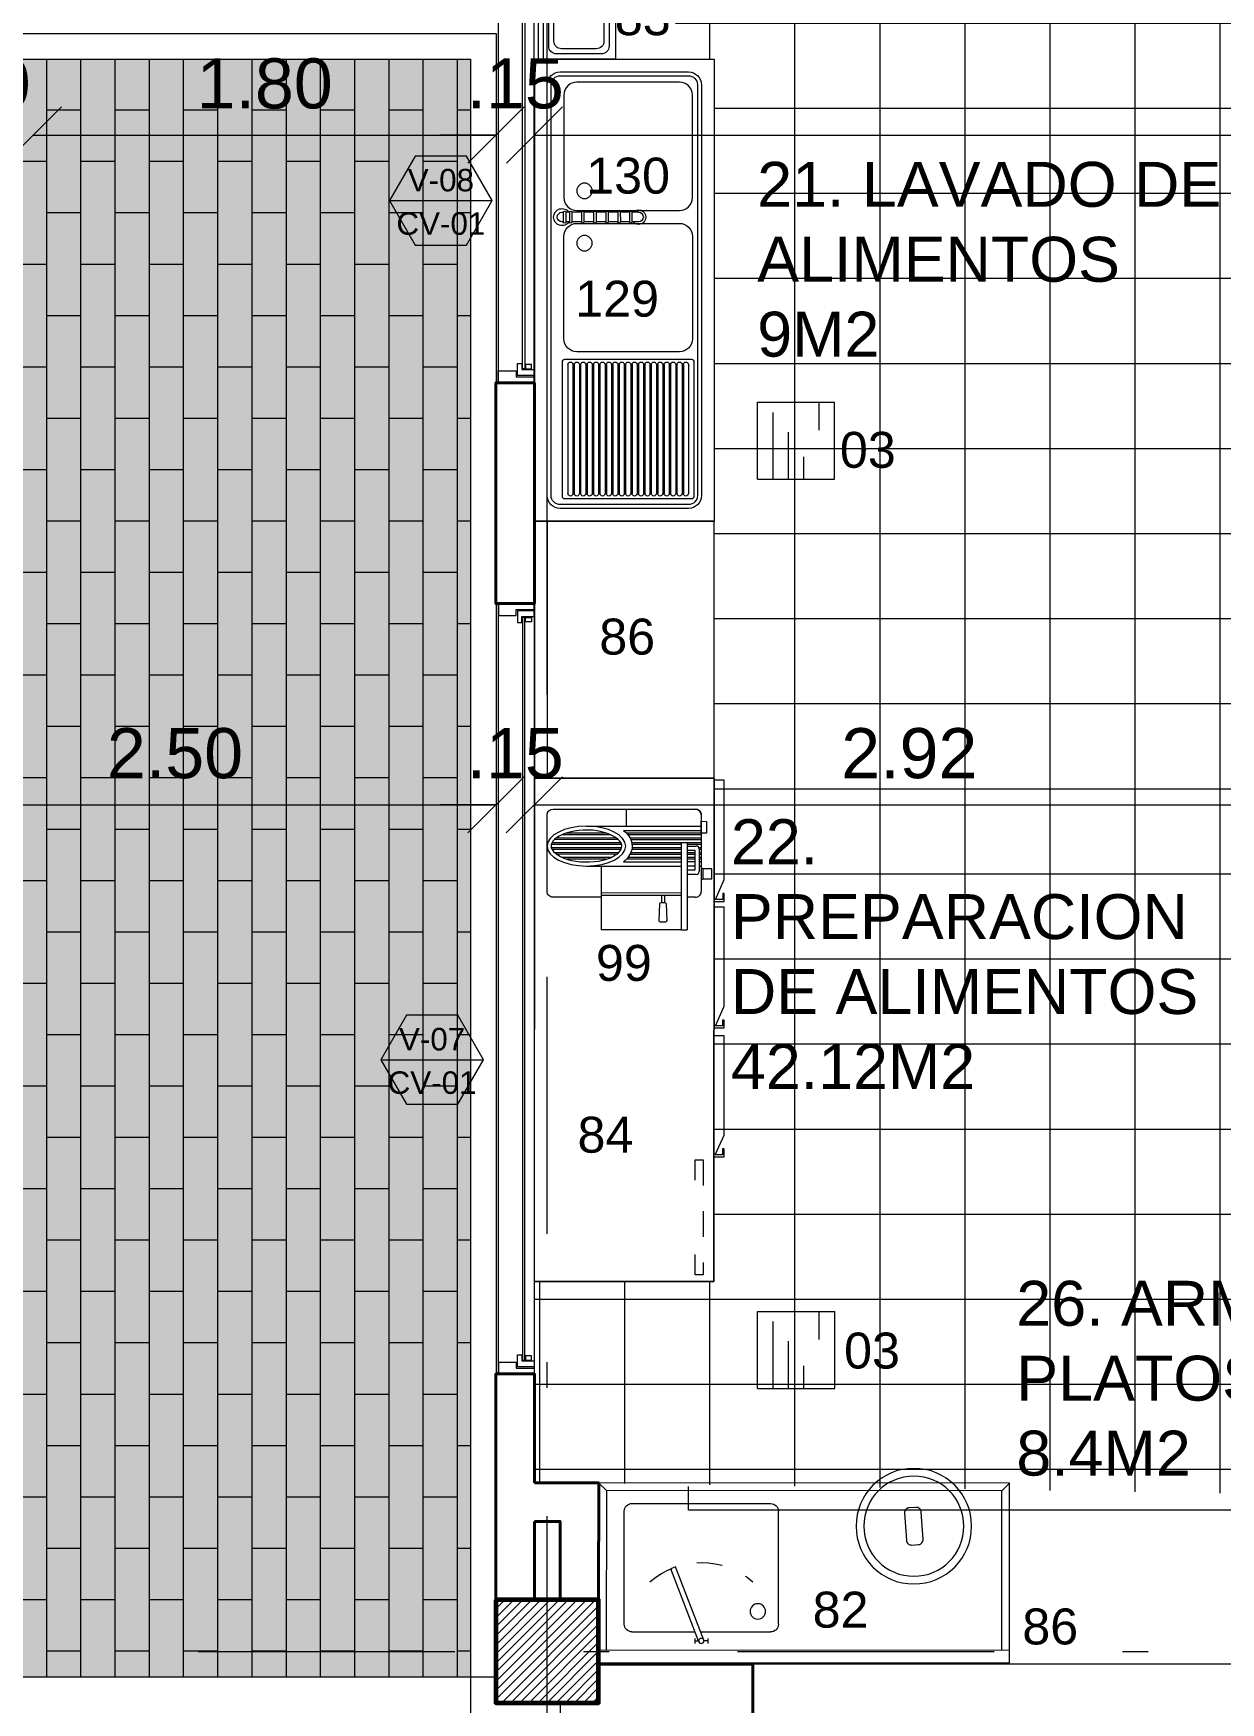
# Model space of a CAD drawing. Header units: inches. Extents: x 99003 to 99155, y 101852 to 101926.
# Drawn here: x 99043.39 to 99048.01, y 101903.2 to 101909.7 of the extents above; entities that cross this region are included whole.
import ezdxf
from ezdxf.enums import TextEntityAlignment as Align

# ---------------------------------------------------------------- set-up
doc = ezdxf.new("R2010")
doc.units = ezdxf.units.IN
doc.header["$MEASUREMENT"] = 0
for name, pattern in [('CENTRO', [2, 1.25, -0.25, 0.25, -0.25]), ('DASHDOTX2', [2, 1, -0.5, 0, -0.5]), ('TRAZOS2', [9.525, 6.35, -3.175])]:
    doc.linetypes.add(name, pattern=pattern)
for name, color, linetype, lineweight in [('A_CARP-MAD', 46, 'Continuous', 18), ('A_CARP-MET', 126, 'Continuous', 18), ('A_COLS', 1, 'Continuous', 60), ('A_EJES', 75, 'DASHDOTX2', 5), ('A_MUEB-FIJO', 3, 'Continuous', 15), ('A_MURO', 7, 'Continuous', 40), ('A_PISO-ACHU', 251, 'Continuous', 0), ('A_PISO-GRAN', 250, 'Continuous', 0), ('A_TEXT', 154, 'Continuous', 0), ('A_TEXT-DIM', 54, 'Continuous', 13), ('A_TEXT-IDEN', 5, 'Continuous', 18), ('A_TEXT-NOTA', 53, 'Continuous', 20), ('A_VENT', 124, 'Continuous', 18), ('MOBILIARIO', 3, 'Continuous', 15)]:
    doc.layers.add(name, color=color, linetype=linetype, lineweight=lineweight)
doc.styles.add('ARIAL', font='arial.ttf')
doc.styles.add('DIM', font='arial.ttf')
doc.dimstyles.new('BAN_REP_1-125', dxfattribs={"dimtxt": 0.195, "dimasz": 0.2188, "dimexe": 0.15, "dimexo": 0.03, "dimgap": 0.1, "dimtad": 1, "dimzin": 4, "dimdsep": 46, "dimtxsty": 'ARIAL', "dimblk": 'OBLIQUE', "dimcen": 0.1, "dimse1": 1, "dimse2": 1, "dimclrd": 256, "dimclre": 256, "dimclrt": 256, "dimadec": 0, "dimazin": 0, "dimtfac": 1, "dimtix": 1, "dimtofl": 0, "dimtmove": 1, "dimatfit": 3, "dimldrblk": 'OPEN90', "dimfxl": 1, "dimtolj": 1, "dimtzin": 0, "dimlwd": -1, "dimlwe": -1, "dimarcsym": 0})
pattern_1 = [(0, (-220151.213, -160519.341), (7e-15, 19.05), []), (0, (-220144.863, -160525.691), (7e-15, 19.05), [])]

# ---------------------------------------------------------------- blocks, each defined once
blk = doc.blocks.new('FN-187-21-D')
at = {"color": 0, "linetype": 'ByBlock'}
for p, q in [((0, -1800), (0, 0)), ((700, 0), (0, 0)), ((700, -1800), (700, 0)), ((0, -1800), (700, -1800))]:
    blk.add_line(p, q, dxfattribs=at)
at = {"color": 8, "linetype": 'ByBlock'}
for p, q in [((130, -610), (130, -108.5)), ((150, -610), (150, -108.5)), ((155, -610), (155, -108.5)), ((175, -610), (175, -108.5)), ((180, -610), (180, -108.5)), ((200, -610), (200, -108.5)), ((205, -610), (205, -108.5)), ((225, -610), (225, -108.5)), ((230, -610), (230, -108.5)), ((250, -610), (250, -108.5)), ((255, -610), (255, -108.5)), ((275, -610), (275, -108.5)), ((280, -610), (280, -108.5)), ((300, -610), (300, -108.5)), ((305, -610), (305, -108.5)), ((325, -610), (325, -108.5)), ((330, -610), (330, -108.5)), ((350, -610), (350, -108.5)), ((355, -610), (355, -108.5)), ((375, -610), (375, -108.5)), ((380, -610), (380, -108.5)), ((400, -610), (400, -108.5)), ((405, -610), (405, -108.5)), ((425, -610), (425, -108.5)), ((430, -610), (430, -108.5)), ((450, -610), (450, -108.5)), ((455, -610), (455, -108.5)), ((475, -610), (475, -108.5)), ((480, -610), (480, -108.5)), ((500, -610), (500, -108.5)), ((505, -610), (505, -108.5)), ((525, -610), (525, -108.5)), ((530, -610), (530, -108.5)), ((550, -610), (550, -108.5)), ((555, -610), (555, -108.5)), ((575, -610), (575, -108.5)), ((580, -610), (580, -108.5)), ((600, -610), (600, -108.5))]:
    blk.add_line(p, q, dxfattribs=at)
at = {"color": 4, "linetype": 'ByBlock'}
for points in [[(650, -1700), (650, -100, 0.414214), (600, -50), (100, -50, 0.414214), (50, -100), (50, -1700, 0.414214), (100, -1750), (600, -1750, 0.414214)], [(107.5, -98.5, -0.414214), (117.5, -88.5), (612.5, -88.5, -0.414214), (622.5, -98.5), (622.5, -620, -0.414214), (612.5, -630), (117.5, -630, -0.414214), (107.5, -620)]]:
    blk.add_lwpolyline(points, format="xyb", close=True, dxfattribs=at)
at = {"color": 8, "linetype": 'ByBlock'}
blk.add_lwpolyline([(635, -1700), (635, -100, 0.414214), (600, -65), (100, -65, 0.414214), (65, -100), (65, -1700, 0.414214), (100, -1735), (600, -1735, 0.414214)], format="xyb", close=True, dxfattribs=at)
at = {"color": 2, "linetype": 'ByBlock'}
for points in [[(115, -1110, 0.414214), (165, -1160), (565, -1160, 0.414214), (615, -1110), (615, -710, 0.414214), (565, -660), (165, -660, 0.414214), (115, -710)], [(115, -1260, -0.414214), (165, -1210), (565, -1210, -0.414214), (615, -1260), (615, -1660, -0.414214), (565, -1710), (165, -1710, -0.414214), (115, -1660)]]:
    blk.add_lwpolyline(points, format="xyb", close=True, dxfattribs=at)
for centre in [(195, -1083), (195, -1287)]:
    blk.add_circle(centre, 30, dxfattribs=at)
at = {"color": 8, "linetype": 'ByBlock'}
for centre, start, end in [((140, -108.5), 0, 180), ((165, -108.5), 0, 180), ((190, -108.5), 0, 180), ((215, -108.5), 0, 180), ((240, -108.5), 0, 180), ((265, -108.5), 0, 180), ((290, -108.5), 0, 180), ((315, -108.5), 0, 180), ((340, -108.5), 0, 180), ((365, -108.5), 0, 180), ((390, -108.5), 0, 180), ((415, -108.5), 0, 180), ((440, -108.5), 0, 180), ((465, -108.5), 0, 180), ((490, -108.5), 0, 180), ((515, -108.5), 0, 180), ((540, -108.5), 0, 180), ((565, -108.5), 0, 180), ((590, -108.5), 0, 180), ((140, -610), 180, 0), ((165, -610), 180, 0), ((190, -610), 180, 0), ((215, -610), 180, 0), ((240, -610), 180, 0), ((265, -610), 180, 0), ((290, -610), 180, 0), ((315, -610), 180, 0), ((340, -610), 180, 0), ((365, -610), 180, 0), ((390, -610), 180, 0), ((415, -610), 180, 0), ((440, -610), 180, 0), ((465, -610), 180, 0), ((490, -610), 180, 0), ((515, -610), 180, 0), ((540, -610), 180, 0), ((565, -610), 180, 0), ((590, -610), 180, 0)]:
    blk.add_arc(centre, 10, start, end, dxfattribs=at)
blk = doc.blocks.new('GC-300')
at = {"linetype": 'ByBlock'}
h = blk.add_hatch(dxfattribs=at)
h.set_pattern_fill('ANSI32', color=9, scale=2, angle=315, style=0)
h.set_pattern_definition(pattern_1)
edge = h.paths.add_edge_path()
edge.add_spline(control_points=[(2.1, -204.7), (-1.4, -201.9), (-4.7, -198.9), (-21.6, -181.6), (-30.9, -163.2), (-30.9, -143.8), (-30.9, -119.9), (-17.2, -98.3), (2.1, -82.8)], knot_values=[5.719445, 5.719445, 5.719445, 5.719445, 5.8219, 5.8219, 6.283061, 6.283061, 6.283061, 6.846801, 6.846801, 6.846801, 6.846801], degree=3, periodic=0)
edge.add_line((2.1, -82.8), (-300, -82.8))
edge.add_line((-300, -82.8), (-300, -93.1))
edge.add_line((-300, -93.1), (-300, -204.7))
edge.add_line((-300, -204.7), (-292.2, -204.7))
edge.add_line((-292.2, -204.7), (-292.2, -154.5))
edge.add_ellipse((-280.5, -154.5), major_axis=(11.7, 0), ratio=0.94368, start_angle=90, end_angle=180, ccw=False)
edge.add_line((-280.5, -143.4), (-245.3, -143.4))
edge.add_line((-245.3, -143.4), (-245.3, -130.4))
edge.add_line((-245.3, -130.4), (-221.9, -130.4))
edge.add_line((-221.9, -130.4), (-221.9, -204.7))
edge.add_line((-221.9, -204.7), (2.1, -204.7))
h.paths.add_polyline_path([(-245.3, -160), (-274.7, -160), (-274.7, -204.7), (-245.3, -204.7)], flags=17)
h = blk.add_hatch(dxfattribs=at)
h.set_pattern_fill('ANSI32', color=9, scale=2, angle=315, style=0)
h.set_pattern_definition(pattern_1)
edge = h.paths.add_edge_path()
edge.add_spline(control_points=[(9.1, -143.8), (9.1, -151.4), (13.1, -160.6), (32.3, -178.6), (48.1, -187.7), (107.1, -207.5), (161.4, -209.1), (249.4, -190.6), (278.2, -167.1), (289.5, -135.9), (276.1, -114.5), (205.8, -83.6), (151.5, -77.3), (58.5, -91.4), (22.7, -112.4), (10.2, -134.8), (9.1, -139.6), (9.1, -143.8)], knot_values=[0, 0, 0, 0, 0.493874, 0.493874, 0.987749, 0.987749, 1.98481, 1.98481, 2.992121, 2.992121, 3.999432, 3.999432, 5.006743, 5.006743, 6.014054, 6.014054, 6.283185, 6.283185, 6.283185, 6.283185], degree=3, periodic=0)
at = {"color": 0, "linetype": 'ByBlock'}
for p, q in [((276.6, 0), (-276.6, 0)), ((-8.4, -66.2), (-8.4, 0)), ((-300, -22.1), (-300, -320.9)), ((300, -320.9), (300, -22.1)), ((89.7, -221.3), (89.7, -470)), ((-276.6, -343), (-245.3, -343)), ((89.7, -343), (276.6, -343)), ((-221.9, -470), (89.7, -470))]:
    blk.add_line(p, q, dxfattribs=at)
at = {"color": 4, "linetype": 'ByBlock'}
for p, q in [((147.1, -66.2), (-300, -66.2)), ((2.1, -82.8), (-300, -82.8)), ((-292.2, -154.5), (-292.2, -243)), ((-245.3, -143.4), (-280.5, -143.4)), ((-245.3, -160), (-274.7, -160)), ((-274.7, -160), (-274.7, -237.5)), ((-245.3, -130.4), (-221.9, -130.4)), ((-245.3, -130.4), (-245.3, -470)), ((-221.9, -130.4), (-221.9, -470)), ((-340.7, -231.6), (-308.2, -231.6)), ((-308.2, -231.6), (-300, -228.1)), ((-308.2, -271.8), (-308.2, -231.6)), ((-300, -204.7), (-292.2, -204.7)), ((-300, -221.3), (-292.2, -221.3)), ((-300, -228.1), (-300, -275.4)), ((-280.5, -254.1), (-245.3, -254.1)), ((-274.7, -204.7), (-245.3, -204.7)), ((-274.7, -221.3), (-245.3, -221.3)), ((-274.7, -237.5), (-245.3, -237.5)), ((2.1, -204.7), (-221.9, -204.7)), ((147.1, -221.3), (-221.9, -221.3)), ((-340.7, -271.8), (-308.2, -271.8)), ((-308.2, -271.8), (-300, -275.4)), ((-221.9, -326.3), (89.7, -326.3)), ((-221.9, -336.3), (89.7, -336.3)), ((-156.8, -336.3), (-156.8, -362.8)), ((-145.1, -336.3), (-145.1, -362.8)), ((-221.9, -470), (-245.3, -470))]:
    blk.add_line(p, q, dxfattribs=at)
blk.add_lwpolyline([(-320.1, -93.1), (-300, -93.1), (-300, -47.2), (-320.1, -47.2)], close=True, dxfattribs=at)
blk.add_lwpolyline([(-340.7, -271.8), (-340.7, -231.6)], dxfattribs=at)
blk.add_lwpolyline([(-136.3, -434.1), (-138.9, -367.5, 0.395153), (-143.9, -362.8), (-158, -362.8, 0.395153), (-163, -367.5), (-165.6, -434.1, 0.433534), (-160.6, -439.4), (-141.3, -439.4, 0.433534)], format="xyb", close=True, dxfattribs=at)
at = {"color": 0, "linetype": 'ByBlock', "extrusion": (0, 0, -1)}
for centre, major_axis, start_param, end_param in [((-276.6, -22.1), (-23.4, 0), 0, 1.570796), ((-276.6, -320.9), (23.4, 0), 1.570796, 3.141593)]:
    blk.add_ellipse(centre, major_axis=major_axis, ratio=0.94368, start_param=start_param, end_param=end_param, dxfattribs=at)
at = {"color": 0, "linetype": 'ByBlock'}
for centre, major_axis, start_param, end_param in [((-276.6, -22.1), (23.4, 0), 1.570796, 3.141593), ((276.6, -22.1), (23.4, 0), 0, 1.570796), ((276.6, -320.9), (-23.4, 0), 1.570796, 3.141593)]:
    blk.add_ellipse(centre, major_axis=major_axis, ratio=0.94368, start_param=start_param, end_param=end_param, dxfattribs=at)
at = {"color": 4, "linetype": 'ByBlock'}
blk.add_ellipse((147.1, -143.8), major_axis=(-152.9, 0), ratio=0.506896, dxfattribs=at)
at = {"color": 4, "linetype": 'ByBlock', "extrusion": (0, 0, -1)}
for centre, start_param, end_param in [((-280.5, -154.5), 3.141593, 4.712389), ((-280.5, -243), 1.570796, 3.141593)]:
    blk.add_ellipse(centre, major_axis=(11.7, 0), ratio=0.94368, start_param=start_param, end_param=end_param, dxfattribs=at)
at = {"color": 4, "linetype": 'ByBlock'}
blk.add_open_spline([(2.1, -82.8), (-17.2, -98.3), (-30.9, -119.9), (-30.9, -143.8), (-30.9, -163.2), (-21.6, -181.6), (-4.7, -198.9), (-1.4, -201.9), (2.1, -204.7)], degree=3, knots=[5.719445, 5.719445, 5.719445, 5.719445, 6.283185, 6.283185, 6.283185, 6.744347, 6.744347, 6.846801, 6.846801, 6.846801, 6.846801], dxfattribs=at)
at = {"color": 9, "linetype": 'ByBlock'}
blk.add_open_spline([(9.1, -143.8), (9.1, -151.4), (13.1, -160.6), (32.3, -178.6), (48.1, -187.7), (107.1, -207.5), (161.4, -209.1), (249.4, -190.6), (278.2, -167.1), (289.5, -135.9), (276.1, -114.5), (205.8, -83.6), (151.5, -77.3), (58.5, -91.4), (22.7, -112.4), (10.2, -134.8), (9.1, -139.6), (9.1, -143.8)], degree=3, knots=[0, 0, 0, 0, 0.493874, 0.493874, 0.987749, 0.987749, 1.98481, 1.98481, 2.992121, 2.992121, 3.999432, 3.999432, 5.006743, 5.006743, 6.014054, 6.014054, 6.283185, 6.283185, 6.283185, 6.283185], dxfattribs=at)
blk = doc.blocks.new('IM-03-71-D')
at = {"color": 0, "linetype": 'ByBlock'}
for p, q in [((0, 0), (1960, 0)), ((0, 0), (0, -700)), ((1960, -700), (1960, 0)), ((0, -700), (1960, -700))]:
    blk.add_line(p, q, dxfattribs=at)
at = {"color": 4, "linetype": 'TRAZOS2'}
for p, q in [((1564.8, -626.2), (1485.8, -626.2)), ((1485.8, -626.2), (1485.8, -657.8)), ((1933.3, -626.2), (1854.3, -626.2)), ((1933.3, -657.8), (1933.3, -626.2)), ((1485.8, -657.8), (1933.3, -657.8))]:
    blk.add_line(p, q, dxfattribs=at)
at = {"color": 4, "linetype": 'ByBlock'}
for p, q in [((8, -739.5), (8, -700)), ((500.8, -700), (500.8, -739.5)), ((1002.4, -700), (1002.4, -739.5))]:
    blk.add_line(p, q, dxfattribs=at)
for points in [[(479.8, -700), (479.8, -739.5), (449, -739.5), (449, -733.6), (471.9, -733.6), (471.9, -705.1), (395.1, -739.5), (8, -739.5)], [(972.6, -700), (972.6, -739.5), (941.9, -739.5), (941.9, -733.6), (964.7, -733.6), (964.7, -705.1), (887.9, -739.5), (500.8, -739.5)], [(1474.2, -700), (1474.2, -739.5), (1443.5, -739.5), (1443.5, -733.6), (1466.3, -733.6), (1466.3, -705.1), (1389.5, -739.5), (1002.4, -739.5)]]:
    blk.add_lwpolyline(points, dxfattribs=at)
blk = doc.blocks.new('EI-$-7-15')
at = {"color": 0, "linetype": 'ByBlock'}
for p, q in [((0, 0), (1000, 0)), ((0, -700), (0, 0)), ((1000, 0), (1000, -700)), ((1000, -700), (0, -700))]:
    blk.add_line(p, q, dxfattribs=at)
blk = doc.blocks.new('MP-1S-160-7M-I')
at = {"color": 0, "linetype": 'ByBlock'}
for p, q in [((0, -700), (0, 0)), ((0, 0), (1600, 0)), ((1600, 0), (1600, -700)), ((1600, -700), (0, -700))]:
    blk.add_line(p, q, dxfattribs=at)
at = {"color": 2, "linetype": 'ByBlock'}
for p, q in [((0, -50), (1600, -50)), ((130, -120), (375.8, -120)), ((397.2, -120), (670, -120)), ((100, -150), (100, -590)), ((700, -150), (700, -590)), ((130, -620), (670, -620))]:
    blk.add_line(p, q, dxfattribs=at)
at = {"color": 4, "linetype": 'ByBlock'}
for p, q in [((30, -670), (30, -50)), ((1570, -50), (1570, -670)), ((390.7, -81.4), (281, -366)), ((409.3, -88.6), (299.7, -373.2)), ((375.2, -95), (375.2, -75)), ((375.2, -85), (390, -85)), ((424.8, -85), (410, -85)), ((424.8, -95), (424.8, -75)), ((299.7, -373.2), (281, -366)), ((0, -700), (30, -670)), ((1570, -670), (30, -670)), ((1570, -670), (1600, -700))]:
    blk.add_line(p, q, dxfattribs=at)
for centre, radius in [((400, -85), 10), ((620, -200), 30)]:
    blk.add_circle(centre, radius, dxfattribs=at)
at = {"color": 2, "linetype": 'ByBlock'}
for centre, start, end in [((130, -150), 90, 180), ((670, -150), 0, 90), ((130, -590), 180, 270), ((670, -590), 270, 0)]:
    blk.add_arc(centre, 30, start, end, dxfattribs=at)
at = {"color": 4, "linetype": 'CENTRO'}
blk.add_arc((400, -85), 305, 229.02439, 310.97561, dxfattribs=at)
blk = doc.blocks.new('MT-$-7M')
at = {"color": 0, "linetype": 'ByBlock'}
for p, q in [((0, 0), (0, -700)), ((0, 0), (1000, 0)), ((1000, 0), (1000, -700)), ((1000, -700), (0, -700))]:
    blk.add_line(p, q, dxfattribs=at)
at = {"color": 2, "linetype": 'ByBlock'}
blk.add_line((0, -50), (1000, -50), dxfattribs=at)
blk = doc.blocks.new('CUBO')
at = {"color": 0, "linetype": 'ByBlock'}
blk.add_lwpolyline([(-52.6, 32.8), (52.6, 32.8, -0.414214), (72.6, 12.8), (72.6, -12.8, -0.414214), (52.6, -32.8), (-52.6, -32.8, -0.414214), (-72.6, -12.8), (-72.6, 12.8, -0.414214)], format="xyb", close=True, dxfattribs=at)
for radius in [225, 195]:
    blk.add_circle((0, 0), radius, dxfattribs=at)
blk = doc.blocks.new('I-30-30')
at = {"color": 0, "linetype": 'ByBlock'}
for p, q in [((0, 0), (0, -300)), ((0, 0), (300, 0)), ((300, 0), (300, -300)), ((0, -300), (300, -300))]:
    blk.add_line(p, q, dxfattribs=at)
at = {"color": 4, "linetype": 'ByBlock'}
for p, q in [((0, -60), (260, -60)), ((0, -120), (183.7, -120)), ((0, -180), (87.9, -180)), ((190.9, -240), (300, -240))]:
    blk.add_line(p, q, dxfattribs=at)
blk = doc.blocks.new('963-22871')
at = {"color": 0, "linetype": 'ByBlock'}
for p, q in [((0, -300), (0, 0)), ((0, 0), (400, 0)), ((400, 0), (400, -300)), ((400, -300), (0, -300))]:
    blk.add_line(p, q, dxfattribs=at)
at = {"color": 2, "linetype": 'ByBlock'}
blk.add_line((0, -20), (400, -20), dxfattribs=at)
at = {"color": 4, "linetype": 'ByBlock'}
for p, q in [((374.3, -34.3), (291.3, -117.4)), ((385.7, -45.7), (302.6, -128.7)), ((320, -287), (320, -291.6)), ((367.4, -287), (367.4, -291.6))]:
    blk.add_line(p, q, dxfattribs=at)
blk.add_lwpolyline([(380, -57.6), (380, -245.2, -0.414214), (350, -275.2), (50, -275.2, -0.414214), (20, -245.2), (20, -70, -0.414214), (50, -40), (362.4, -40)], format="xyb", dxfattribs=at)
at = {"color": 2, "linetype": 'ByBlock'}
blk.add_lwpolyline([(360, -71.3), (360, -225.2, -0.414214), (330, -255.2), (70, -255.2, -0.414214), (40, -225.2), (40, -90, -0.414214), (70, -60), (348.7, -60)], format="xyb", dxfattribs=at)
at = {"color": 4, "linetype": 'ByBlock'}
for centre, radius, start, end in [((380, -40), 17.6, 252.023, 197.977), ((380, -40), 8, 315, 135), ((297, -123), 8, 135, 315)]:
    blk.add_arc(centre, radius, start, end, dxfattribs=at)
at = {"color": 8, "linetype": 'ByBlock'}
blk.add_arc((297, -123), 9.6, 101.44269, 348.55731, dxfattribs=at)
at = {"color": 4, "linetype": 'ByBlock'}
blk.add_ellipse((343.7, -287), major_axis=(-23.7, 0), ratio=0.323913, start_param=3.141593, end_param=6.283185, dxfattribs=at)
blk.add_ellipse((343.7, -291.6), major_axis=(-23.7, 0), ratio=0.323913, dxfattribs=at)
blk = doc.blocks.new('GF-6634-flat-1')
at = {"color": 3}
for p, q in [((-18.6, -4.9), (-18.3, -9.6)), ((-18.3, -9.6), (19.4, -6.9)), ((-17.6, -19), (20.1, -16.3)), ((-16.6, -33.1), (-17.6, -19)), ((-16.6, -33.1), (21.1, -30.4)), ((-15.9, -42.6), (21.8, -39.9)), ((-13.2, -80.3), (-15.9, -42.6)), ((19.1, -2.2), (19.4, -6.9)), ((21.1, -30.4), (20.1, -16.3)), ((24.5, -77.6), (21.8, -39.9)), ((-13.2, -80.3), (24.5, -77.6)), ((-12.6, -89.7), (25.1, -87)), ((-9.9, -127.4), (-12.6, -89.7)), ((-9.9, -127.4), (27.8, -124.7)), ((27.8, -124.7), (25.1, -87)), ((-9.2, -136.8), (28.5, -134.1)), ((-6.5, -174.5), (-9.2, -136.8)), ((-6.5, -174.5), (31.2, -171.8)), ((-5.8, -183.9), (31.9, -181.2)), ((-3.2, -221.6), (-5.8, -183.9)), ((31.2, -171.8), (28.5, -134.1)), ((34.5, -218.9), (31.9, -181.2)), ((-3.2, -221.6), (34.5, -218.9)), ((-2.5, -231), (35.2, -228.4)), ((0.1, -266.8), (-2.5, -231)), ((37.8, -264.1), (35.2, -228.4)), ((0.1, -266.8), (37.8, -264.1)), ((0.7, -276.2), (38.4, -273.5)), ((2.6, -301.7), (0.7, -276.2)), ((40.3, -299), (38.4, -273.5))]:
    blk.add_line(p, q, dxfattribs=at)
for centre, radius, start, end in [((0.3, -3.5), 33.1, 308.92516, 239.22535), ((0.3, -3.5), 18.9, 4.07525, 184.07525), ((-17.9, -14.3), 4.72, 94.07525, 274.07525), ((-16.2, -37.8), 4.72, 94.07525, 274.07525), ((19.8, -11.6), 4.72, 274.07525, 94.07525), ((21.4, -35.2), 4.72, 274.07525, 94.07525), ((-12.9, -85), 4.72, 94.07525, 274.07525), ((-9.5, -132.1), 4.72, 94.07525, 274.07525), ((24.8, -82.3), 4.72, 274.07525, 94.07525), ((28.2, -129.4), 4.72, 274.07525, 94.07525), ((-6.2, -179.2), 4.72, 94.07525, 274.07525), ((31.5, -176.5), 4.72, 274.07525, 94.07525), ((-2.8, -226.3), 4.72, 94.07525, 274.07525), ((34.9, -223.6), 4.72, 274.07525, 94.07525), ((21.4, -300.4), 28.3, 135.88557, 52.26494), ((0.4, -271.5), 4.72, 94.07525, 274.07525), ((21.4, -300.4), 18.9, 184.07525, 4.07525), ((38.1, -268.8), 4.72, 274.07525, 94.07525)]:
    blk.add_arc(centre, radius, start, end, dxfattribs=at)
blk = doc.blocks.new('_Oblique')
at = {"color": 0, "linetype": 'ByBlock', "lineweight": -2}
blk.add_line((-0.5, -0.5), (0.5, 0.5), dxfattribs=at)
blk = doc.blocks.new('*D182')
at = {"layer": 'A_TEXT-DIM', "transparency": 16777216}
blk.add_line((99043.3908, 101909.3037), (99045.1922, 101909.3037), dxfattribs=at)
at = {"layer": 'DEFPOINTS', "color": 0, "transparency": 16777216}
for p in [(99043.3908, 101909.6994), (99045.1922, 101909.5955), (99045.1922, 101909.3037)]:
    blk.add_point(p, dxfattribs=at)
at = {"layer": 'A_TEXT-DIM', "transparency": 16777216, "xscale": 0.2188, "yscale": 0.2188, "zscale": 0.2188, "rotation": 180}
blk.add_blockref('_Oblique', (99043.3908, 101909.3037), dxfattribs=at)
at = {"layer": 'A_TEXT-DIM', "transparency": 16777216, "xscale": 0.2188, "yscale": 0.2188, "zscale": 0.2188}
blk.add_blockref('_Oblique', (99045.1922, 101909.3037), dxfattribs=at)
at = {"layer": 'A_TEXT-DIM', "transparency": 16777216, "insert": (99044.2915, 101909.5033), "char_height": 0.195, "attachment_point": 5, "style": 'ARIAL'}
blk.add_mtext('\\A1;1.80', dxfattribs=at)
blk = doc.blocks.new('_Open90')
at = {"color": 0, "linetype": 'ByBlock', "lineweight": -2}
for p, q in [((-0.5, 0.5), (0, 0)), ((0, 0), (-1, 0)), ((0, 0), (-0.5, -0.5))]:
    blk.add_line(p, q, dxfattribs=at)
blk = doc.blocks.new('*D183')
at = {"layer": 'A_TEXT-DIM', "transparency": 16777216}
for p, q in [((99045.1922, 101909.3037), (99044.9734, 101909.3037)), ((99045.3422, 101909.3037), (99045.561, 101909.3037))]:
    blk.add_line(p, q, dxfattribs=at)
at = {"layer": 'DEFPOINTS', "color": 0, "transparency": 16777216}
for p in [(99045.1922, 101909.5955), (99045.3422, 101909.5548), (99045.3422, 101909.3037)]:
    blk.add_point(p, dxfattribs=at)
at = {"layer": 'A_TEXT-DIM', "transparency": 16777216, "xscale": 0.2188, "yscale": 0.2188, "zscale": 0.2188}
blk.add_blockref('_Oblique', (99045.1922, 101909.3037), dxfattribs=at)
at = {"layer": 'A_TEXT-DIM', "transparency": 16777216, "xscale": 0.2188, "yscale": 0.2188, "zscale": 0.2188, "rotation": 180}
blk.add_blockref('_Oblique', (99045.3422, 101909.3037), dxfattribs=at)
at = {"layer": 'A_TEXT-DIM', "transparency": 16777216, "insert": (99045.2672, 101909.5033), "char_height": 0.195, "attachment_point": 5, "style": 'ARIAL'}
blk.add_mtext('\\A1;.15', dxfattribs=at)
blk = doc.blocks.new('*D184')
at = {"layer": 'A_TEXT-DIM', "transparency": 16777216}
blk.add_line((99045.3422, 101909.3037), (99051.7922, 101909.3037), dxfattribs=at)
at = {"layer": 'DEFPOINTS', "color": 0, "transparency": 16777216}
for p in [(99045.3422, 101909.5548), (99051.7922, 101909.5244), (99051.7922, 101909.3037)]:
    blk.add_point(p, dxfattribs=at)
at = {"layer": 'A_TEXT-DIM', "transparency": 16777216, "xscale": 0.2188, "yscale": 0.2188, "zscale": 0.2188, "rotation": 180}
blk.add_blockref('_Oblique', (99045.3422, 101909.3037), dxfattribs=at)
at = {"layer": 'A_TEXT-DIM', "transparency": 16777216, "xscale": 0.2188, "yscale": 0.2188, "zscale": 0.2188}
blk.add_blockref('_Oblique', (99051.7922, 101909.3037), dxfattribs=at)
at = {"layer": 'A_TEXT-DIM', "transparency": 16777216, "insert": (99048.5672, 101909.5033), "char_height": 0.195, "attachment_point": 5, "style": 'ARIAL'}
blk.add_mtext('\\A1;6.45', dxfattribs=at)
blk = doc.blocks.new('*D208')
at = {"layer": 'A_TEXT-DIM', "transparency": 16777216}
blk.add_line((99042.6923, 101906.6958), (99045.1922, 101906.6958), dxfattribs=at)
at = {"layer": 'DEFPOINTS', "color": 0, "transparency": 16777216}
for p in [(99045.1922, 101906.6958), (99042.6923, 101906.6429), (99045.1922, 101906.4173)]:
    blk.add_point(p, dxfattribs=at)
at = {"layer": 'A_TEXT-DIM', "transparency": 16777216, "xscale": 0.2188, "yscale": 0.2188, "zscale": 0.2188, "rotation": 180}
blk.add_blockref('_Oblique', (99042.6923, 101906.6958), dxfattribs=at)
at = {"layer": 'A_TEXT-DIM', "transparency": 16777216, "xscale": 0.2188, "yscale": 0.2188, "zscale": 0.2188}
blk.add_blockref('_Oblique', (99045.1922, 101906.6958), dxfattribs=at)
at = {"layer": 'A_TEXT-DIM', "transparency": 16777216, "insert": (99043.9423, 101906.8954), "char_height": 0.195, "attachment_point": 5, "style": 'ARIAL'}
blk.add_mtext('\\A1;2.50', dxfattribs=at)
blk = doc.blocks.new('*D209')
at = {"layer": 'A_TEXT-DIM', "transparency": 16777216}
for p, q in [((99045.1922, 101906.6958), (99044.9734, 101906.6958)), ((99045.3418, 101906.6958), (99045.5606, 101906.6958))]:
    blk.add_line(p, q, dxfattribs=at)
at = {"layer": 'DEFPOINTS', "color": 0, "transparency": 16777216}
for p in [(99045.3418, 101906.6958), (99045.1922, 101906.4173), (99045.3418, 101906.4172)]:
    blk.add_point(p, dxfattribs=at)
at = {"layer": 'A_TEXT-DIM', "transparency": 16777216, "xscale": 0.2188, "yscale": 0.2188, "zscale": 0.2188}
blk.add_blockref('_Oblique', (99045.1922, 101906.6958), dxfattribs=at)
at = {"layer": 'A_TEXT-DIM', "transparency": 16777216, "xscale": 0.2188, "yscale": 0.2188, "zscale": 0.2188, "rotation": 180}
blk.add_blockref('_Oblique', (99045.3418, 101906.6958), dxfattribs=at)
at = {"layer": 'A_TEXT-DIM', "transparency": 16777216, "insert": (99045.267, 101906.8954), "char_height": 0.195, "attachment_point": 5, "style": 'ARIAL'}
blk.add_mtext('\\A1;.15', dxfattribs=at)
blk = doc.blocks.new('*D210')
at = {"layer": 'A_TEXT-DIM', "transparency": 16777216}
blk.add_line((99045.3418, 101906.6958), (99048.2623, 101906.6958), dxfattribs=at)
at = {"layer": 'DEFPOINTS', "color": 0, "transparency": 16777216}
for p in [(99048.2623, 101906.6958), (99048.2623, 101906.4832), (99045.3418, 101906.4172)]:
    blk.add_point(p, dxfattribs=at)
at = {"layer": 'A_TEXT-DIM', "transparency": 16777216, "xscale": 0.2188, "yscale": 0.2188, "zscale": 0.2188, "rotation": 180}
blk.add_blockref('_Oblique', (99045.3418, 101906.6958), dxfattribs=at)
at = {"layer": 'A_TEXT-DIM', "transparency": 16777216, "xscale": 0.2188, "yscale": 0.2188, "zscale": 0.2188}
blk.add_blockref('_Oblique', (99048.2623, 101906.6958), dxfattribs=at)
at = {"layer": 'A_TEXT-DIM', "transparency": 16777216, "insert": (99046.8021, 101906.8954), "char_height": 0.195, "attachment_point": 5, "style": 'ARIAL'}
blk.add_mtext('\\A1;2.92', dxfattribs=at)
blk = doc.blocks.new('*U79')
at = {"layer": 'A_CARP-MAD'}
blk.add_lwpolyline([(0.1397, -0.0466), (0.0701, -0.0466), (0.0701, -0.0232), (0, -0.0232), (0, 0), (0.1397, 0)], dxfattribs=at)
for points in [[(0, -0.0279), (0.0652, -0.0279), (0.0652, -0.0744), (0.0479, -0.0744), (0.0479, -0.0511), (0, -0.0511)], [(0, -0.0279), (0.0652, -0.0279), (0.0652, -0.0744), (0.0479, -0.0744), (0.0479, -0.0511), (0, -0.0511)], [(0.0333, -0.0713), (0.0333, -0.0538), (0.0104, -0.0538), (0.0104, -0.0713)], [(0, -2.9721), (0.0652, -2.9721), (0.0652, -2.9256), (0.0479, -2.9256), (0.0479, -2.9489), (0, -2.9489)], [(0, -2.9768), (0, -3), (0.1397, -3), (0.1397, -2.9534), (0.0701, -2.9534), (0.0701, -2.9768)], [(0.0333, -2.9287), (0.0333, -2.9462), (0.0104, -2.9462), (0.0104, -2.9287)]]:
    blk.add_lwpolyline(points, close=True, dxfattribs=at)
at = {"layer": 'A_CARP-MET'}
blk.add_line((0.1397, -0.0466), (0.1397, 0), dxfattribs=at)
blk.add_lwpolyline([(0.0333, -0.0713), (0.0333, -0.0538), (0.0104, -0.0538), (0.0104, -0.0713)], close=True, dxfattribs=at)
at = {"layer": 'A_VENT'}
for p, q in [((0, -3), (0, 0)), ((0.1397, 0), (0.1397, -3))]:
    blk.add_line(p, q, dxfattribs=at)
blk.add_lwpolyline([(0.0361, -0.0538), (0.0361, -2.9462), (0.0454, -2.9462), (0.0454, -0.0538)], close=True, dxfattribs=at)
blk = doc.blocks.new('A$C7E147700')
at = {"layer": 'A_VENT', "xscale": -1, "rotation": 270}
blk.add_blockref('*U79', (4.285, -0.1491), dxfattribs=at)
blk = doc.blocks.new('VENTANA 1.00')
at = {"layer": 'A_CARP-MAD'}
for points in [[(-0.9768, -0.1397), (-1, -0.1397), (-1, 0), (-0.9534, 0), (-0.9534, -0.0696), (-0.9768, -0.0696)], [(-0.9721, -0.1397), (-0.9721, -0.0745), (-0.9256, -0.0745), (-0.9256, -0.0918), (-0.9489, -0.0918), (-0.9489, -0.1397)], [(-0.9287, -0.1063), (-0.9462, -0.1063), (-0.9462, -0.1293), (-0.9287, -0.1293)], [(0.9721, -0.1397), (0.9721, -0.0745), (0.9256, -0.0745), (0.9256, -0.0918), (0.9489, -0.0918), (0.9489, -0.1397)], [(0.9721, -0.1397), (0.9721, -0.0745), (0.9256, -0.0745), (0.9256, -0.0918), (0.9489, -0.0918), (0.9489, -0.1397)], [(0.9287, -0.1063), (0.9462, -0.1063), (0.9462, -0.1293), (0.9287, -0.1293)]]:
    blk.add_lwpolyline(points, close=True, dxfattribs=at)
blk.add_lwpolyline([(0.9534, 0), (0.9534, -0.0696), (0.9768, -0.0696), (0.9768, -0.1397), (1, -0.1397), (1, 0)], dxfattribs=at)
at = {"layer": 'A_CARP-MET'}
blk.add_line((0.9534, 0), (1, 0), dxfattribs=at)
blk.add_lwpolyline([(0.9287, -0.1063), (0.9462, -0.1063), (0.9462, -0.1293), (0.9287, -0.1293)], close=True, dxfattribs=at)
at = {"layer": 'A_VENT'}
for p, q in [((1, 0), (-1, 0)), ((-1, -0.1397), (1, -0.1397))]:
    blk.add_line(p, q, dxfattribs=at)
blk.add_lwpolyline([(0.9462, -0.1036), (-0.9462, -0.1036), (-0.9462, -0.0943), (0.9462, -0.0943)], close=True, dxfattribs=at)
blk = doc.blocks.new('A$C004831D2')
at = {"layer": 'A_TEXT-DIM', "rotation": 90}
blk.add_blockref('VENTANA 1.00', (-0.3907, 5.7399), dxfattribs=at)
at = {"layer": 'A_VENT', "xscale": -1, "rotation": 90}
blk.add_blockref('A$C7E147700', (-0.4, 5.165), dxfattribs=at)
blk = doc.blocks.new('A$C102E0823')
at = {"layer": 'A_MURO'}
for points in [[(-0.25, 4.7399), (-0.4, 4.7399), (-0.4, 3.88), (-0.25, 3.88), (-0.25, 4.7399)], [(-0.4, -0.4), (-0.4, 0.88), (-0.25, 0.88), (-0.25, 0.4557)]]:
    blk.add_lwpolyline(points, dxfattribs=at)
blk.add_blockref('A$C004831D2', (0, 0))
blk = doc.blocks.new('DETALLE DE VENTANA')
at = {"layer": 'A_TEXT-IDEN'}
blk.add_line((-0.2, 0), (0.2, 0), dxfattribs=at)
blk.add_line((-0.2, 0), (0.2, 0), dxfattribs=at)
blk.add_lwpolyline([(-0.1, 0.1732), (-0.2, 0), (-0.1, -0.1732), (0.1, -0.1732), (0.2, 0), (0.1, 0.1732)], close=True, dxfattribs=at)
at = {"layer": 'A_TEXT-NOTA', "linetype": 'Continuous', "style": 'ARIAL'}
for tag, p in [('#_VENTANA', (0, 0.0361)), ('DETALLE#', (0, -0.1331))]:
    blk.add_attdef(tag, text='', height=0.0875, dxfattribs=at).set_placement(p, align=Align.CENTER)
blk = doc.blocks.new('*D439')
at = {"layer": 'A_TEXT-DIM', "transparency": 16777216}
for p, q in [((99042.9908, 101909.3037), (99042.772, 101909.3037)), ((99043.3908, 101909.3037), (99043.6096, 101909.3037))]:
    blk.add_line(p, q, dxfattribs=at)
at = {"layer": 'DEFPOINTS', "color": 0, "transparency": 16777216}
for p in [(99042.9908, 101909.6994), (99043.3908, 101909.3037), (99043.3908, 101909.3037)]:
    blk.add_point(p, dxfattribs=at)
at = {"layer": 'A_TEXT-DIM', "transparency": 16777216, "xscale": 0.2188, "yscale": 0.2188, "zscale": 0.2188}
blk.add_blockref('_Oblique', (99042.9908, 101909.3037), dxfattribs=at)
at = {"layer": 'A_TEXT-DIM', "transparency": 16777216, "xscale": 0.2188, "yscale": 0.2188, "zscale": 0.2188, "rotation": 180}
blk.add_blockref('_Oblique', (99043.3908, 101909.3037), dxfattribs=at)
at = {"layer": 'A_TEXT-DIM', "transparency": 16777216, "insert": (99043.1908, 101909.5033), "char_height": 0.195, "attachment_point": 5, "style": 'ARIAL'}
blk.add_mtext('\\A1;.40', dxfattribs=at)

msp = doc.modelspace()

# ---------------------------------------------------------------- hatches: boundary and pattern name
at = {"layer": 'A_PISO-ACHU'}
h = msp.add_hatch(dxfattribs=at)
h.set_pattern_fill('ANSI31', color=256, scale=0.2)
h.set_pattern_definition([(45, (0, -2e-07), (-0.0176776695297, 0.0176776695297), [])])
h.paths.add_polyline_path([(99054.6922, 101918.7494), (99054.6922, 101918.3494), (99054.2922, 101918.3494), (99054.2922, 101918.7494)])
h.paths.add_polyline_path([(99054.6922, 101911.5494), (99054.6922, 101911.1494), (99054.2922, 101911.1494), (99054.2922, 101911.5494)])
h.paths.add_polyline_path([(99054.6922, 101903.5993), (99054.6922, 101903.1993), (99054.2922, 101903.1993), (99054.2922, 101903.5993)])
h.paths.add_polyline_path([(99045.1922, 101903.5994), (99045.1922, 101903.1994), (99045.5922, 101903.1994), (99045.5922, 101903.5994)])
h.paths.add_polyline_path([(99045.1922, 101911.5495), (99045.1922, 101911.1495), (99045.5922, 101911.1495), (99045.5922, 101911.5495)])
h.paths.add_polyline_path([(99045.1923, 101918.7494), (99045.1923, 101918.3494), (99045.5923, 101918.3494), (99045.5923, 101918.7494)])
h = msp.add_hatch(dxfattribs=at)
h.set_pattern_fill('NET', color=256, scale=2.65, angle=89.99933)
h.set_pattern_definition([(89.99933, (98926.11394, 101996.5282), (-0.33125, 3.9e-06), []), (179.99933, (98926.11394, 101996.5282), (-3.9e-06, -0.33125), [])])
h.paths.add_polyline_path([(99054.5422, 101903.5993), (99054.5422, 101903.63), (99054.5422, 101903.8832), (99054.5422, 101903.6587), (99054.5422, 101903.9494), (99052.6922, 101903.9494), (99052.5547, 101903.9494), (99052.2607, 101903.9494), (99052.0572, 101903.9493), (99045.5923, 101904.0551), (99045.3422, 101904.0551), (99045.3425, 101904.8395), (99046.0413, 101904.8393), (99046.0422, 101909.5995), (99045.8922, 101909.5995), (99045.8922, 101909.9828), (99045.3422, 101909.9828), (99045.3416, 101910.7995), (99047.5922, 101910.7995), (99047.5922, 101910.5245), (99049.4572, 101910.5244), (99049.4572, 101910.6744), (99050.6572, 101910.6744), (99050.6572, 101911.3994), (99051.7922, 101911.3994), (99051.7922, 101908.4494), (99049.5923, 101908.4494), (99049.5923, 101909.0096), (99048.2623, 101909.0096), (99048.2623, 101905.4494), (99049.5923, 101905.4494), (99049.5923, 101908.4494), (99051.7922, 101908.4494), (99051.7922, 101905.4494), (99051.9422, 101905.4494), (99051.9422, 101905.5494), (99054.5422, 101905.5494)])
at = {"layer": 'A_PISO-GRAN'}
h = msp.add_hatch(dxfattribs=at)
h.set_pattern_fill('AR-BRSTD', color=256, scale=0.05, angle=90)
h.set_pattern_definition([(90, (-108.14993, -2e-07), (-0.13335, 8e-18), []), (180, (-108.14993, -2e-07), (-0.13335, -0.2), [0.13335, -0.13335])])
h.paths.add_polyline_path([(99045.093, 101909.5994), (99042.7923, 101909.5994), (99042.7923, 101907.1994), (99042.7923, 101903.2994), (99045.093, 101903.2994)])
h = msp.add_hatch(dxfattribs=at)
h.set_pattern_fill('DOTS', color=33, scale=0.5, angle=90)
h.set_pattern_definition([(90, (-108.149932, -2e-07), (-0.03125, 0.015625), [0, -0.03125])])
h.paths.add_polyline_path([(99045.093, 101909.5994), (99042.7923, 101909.5994), (99042.7923, 101907.1994), (99042.7923, 101903.2994), (99045.093, 101903.2994)])

# ---------------------------------------------------------------- linework, layer by layer
at = {"layer": 'A_COLS'}
msp.add_lwpolyline([(99045.1922, 101903.5994), (99045.1922, 101903.1994), (99045.5922, 101903.1994), (99045.5922, 101903.5994)], close=True, dxfattribs=at)
at = {"layer": 'A_EJES'}
for p, q in [((99045.3904, 101922.8252), (99045.3904, 101881.9951)), ((99044.0328, 101903.3994), (99058.7885, 101903.3994))]:
    msp.add_line(p, q, dxfattribs=at)
at = {"layer": 'A_MUEB-FIJO', "lineweight": 9}
msp.add_line((99052.0572, 101903.3493), (99045.5922, 101903.3494), dxfattribs=at)
msp.add_lwpolyline([(99049.6722, 101903.9494), (99045.9422, 101903.9494), (99045.9422, 101904.0412)], dxfattribs=at)
at = {"layer": 'A_MURO'}
for p, q in [((99045.3422, 101903.9051), (99045.3422, 101903.5994)), ((99045.5922, 101903.3494), (99046.1922, 101903.3494)), ((99046.1922, 101903.3494), (99046.1926, 101898.1476))]:
    msp.add_line(p, q, dxfattribs=at)
for points in [[(99045.5922, 101903.5994), (99045.5924, 101904.0551), (99045.3422, 101904.0551)], [(99045.4422, 101903.5995), (99045.4423, 101903.9051), (99045.3422, 101903.9051)]]:
    msp.add_lwpolyline(points, dxfattribs=at)
at = {"layer": 'A_PISO-GRAN', "ltscale": 0.333}
for points in [[(99039.2407, 101909.6994), (99045.193, 101909.6994), (99045.193, 101903.1994), (99045.4422, 101903.1994), (99045.4422, 101898.2994), (99045.1922, 101898.2993), (99045.1922, 101898.1476), (99046.1926, 101898.1476), (99046.1923, 101896.4455), (99043.3409, 101896.4476)], [(99039.1407, 101909.5994), (99045.093, 101909.5994), (99045.093, 101903.0994), (99045.3422, 101903.0994), (99045.3422, 101898.3994), (99045.0926, 101898.3994), (99045.0927, 101898.0476), (99046.0926, 101898.0476), (99046.0923, 101896.5455), (99043.2409, 101896.5476)], [(99045.193, 101903.2994), (99042.693, 101903.2994)]]:
    msp.add_lwpolyline(points, dxfattribs=at)

# ---------------------------------------------------------------- block references
msp.add_blockref('A$C102E0823', (99045.5922, 101903.5994))
at = {"color": 1}
for p, values in [((99044.9778, 101909.0482), {'DETALLE#': 'CV-01', '#_VENTANA': 'V-08'}), ((99044.9435, 101905.7032), {'DETALLE#': 'CV-01', '#_VENTANA': 'V-07'})]:
    msp.add_blockref('DETALLE DE VENTANA', p, dxfattribs=at).add_auto_attribs(values)
at = {"layer": 'A_MUEB-FIJO', "lineweight": 9, "yscale": 0.001}
for name, p, xscale, zscale, rotation in [('FN-187-21-D', (99045.3422, 101907.7995), -0.001, 0.001, 179.9993312395552), ('GF-6634-flat-1', (99045.4464, 101908.9841), -0.001, 0.001, 94.07458333359175), ('MT-$-7M', (99045.3422, 101907.7995), -0.001, 0.001, 89.98318373698608), ('IM-03-71-D', (99045.3419, 101906.7995), -0.001, 0.001, 89.98318373698568), ('EI-$-7-15', (99045.3419, 101906.7995), -0.001960000000000001, 0.001960000000000001, 89.98318373698513), ('GC-300', (99045.6918, 101906.6786), -0.001, 0.001, 359.9831837369854), ('CUBO', (99046.8198, 101903.8868), -0.001, 0.001, 94.07458333359175), ('MP-1S-160-7M-I', (99045.5921, 101903.3551), -0.001, 0.001, 179.9831837369851)]:
    msp.add_blockref(name, p, dxfattribs=dict(at, xscale=xscale, zscale=zscale, rotation=rotation))
at = {"layer": 'MOBILIARIO', "xscale": 0.001, "yscale": 0.001, "zscale": 0.001, "rotation": 89.99933123955533}
for name, p in [('963-22871', (99045.3578, 101909.5995)), ('I-30-30', (99046.2114, 101907.9631)), ('I-30-30', (99046.2115, 101904.4233))]:
    msp.add_blockref(name, p, dxfattribs=at)

# ---------------------------------------------------------------- texts
at = {"layer": 'A_TEXT', "style": 'DIM'}
for s, p in [('83  ', (99045.6553, 101909.6924)), ('130 ', (99045.5438, 101909.0756)), ('129 ', (99045.501, 101908.5964)), ('03  ', (99046.5318, 101908.0078)), ('86  ', (99045.5947, 101907.2806)), ('99  ', (99045.5818, 101906.0101)), ('84  ', (99045.5099, 101905.3411)), ('03  ', (99046.5481, 101904.5006)), ('82  ', (99046.4257, 101903.4918)), ('86  ', (99047.2422, 101903.4263))]:
    msp.add_text(s, height=0.14, dxfattribs=at).set_placement(p)
at = {"layer": 'A_TEXT', "char_height": 0.175, "width": 2.003368, "attachment_point": 1, "style": 'DIM'}
for s, insert in [('21. LAVADO DE ALIMENTOS\\P9M2', (99046.2099, 101909.1992)), ('22. PREPARACION DE ALIMENTOS\\P42.12M2', (99046.1074, 101906.6395)), ('26. ARMADO DE PLATOS\\P8.4M2', (99047.2189, 101904.8422))]:
    msp.add_mtext(s, dxfattribs=dict(at, insert=insert))

# ---------------------------------------------------------------- dimensions: what is measured, and where the dimension line sits
at = {"layer": 'A_TEXT-DIM'}
for base, p1, p2, picture, middle in [((99043.3908, 101909.3037), (99042.9908, 101909.6994), (99043.3908, 101909.3037), '*D439', (99043.1908, 101909.5033)), ((99045.1922, 101909.3037), (99043.3908, 101909.6994), (99045.1922, 101909.5955), '*D182', (99044.2915, 101909.5033)), ((99045.3422, 101909.3037), (99045.1922, 101909.5955), (99045.3422, 101909.5548), '*D183', (99045.2672, 101909.5033)), ((99051.7922, 101909.3037), (99045.3422, 101909.5548), (99051.7922, 101909.5244), '*D184', (99048.5672, 101909.5033)), ((99045.1922, 101906.6958), (99042.6923, 101906.6429), (99045.1922, 101906.4173), '*D208', (99043.9423, 101906.8954)), ((99045.3418, 101906.6958), (99045.1922, 101906.4173), (99045.3418, 101906.4172), '*D209', (99045.267, 101906.8954)), ((99048.2623, 101906.6958), (99045.3418, 101906.4172), (99048.2623, 101906.4832), '*D210', (99046.8021, 101906.8954))]:
    dim = msp.add_linear_dim(base=base, p1=p1, p2=p2, dimstyle='BAN_REP_1-125', dxfattribs=at)
    dim.commit()
    dim.dimension.update_dxf_attribs({"geometry": picture, "text_midpoint": middle})

doc.saveas('drawing.dxf')
